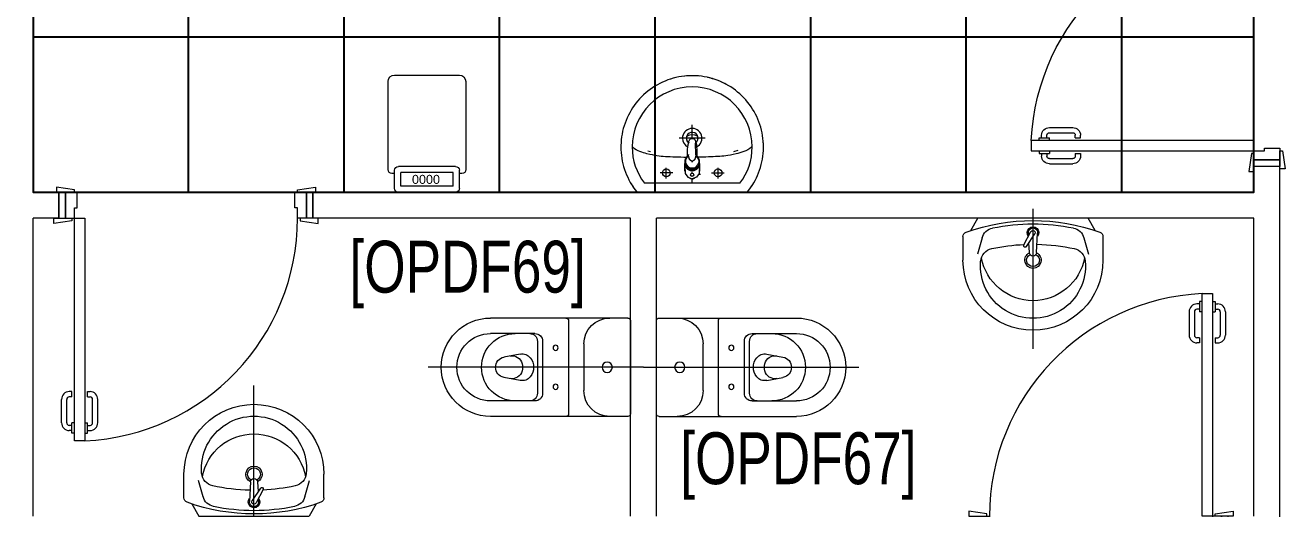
# Model space of a CAD drawing. Extents: x -509638 to 57327, y -29287 to 19916.
# Drawn here: x 8366 to 13206, y 3888 to 5755 of the extents above; entities that cross this region are included whole.
import ezdxf
from ezdxf import colors
from ezdxf.entities.mleader import LeaderData, LeaderLine
from ezdxf.math import Vec2, Vec3

# ---------------------------------------------------------------- set-up
doc = ezdxf.new("R2010")
doc.units = 0
doc.header["$LTSCALE"] = 0.25
doc.linetypes.add('DASHDOT', pattern=[25.4, 12.7, -6.35, 0, -6.35])
for name, color, linetype, lineweight in [('01-First Floor$0$72_EGR_BASE_TEXT', 252, 'Continuous', 5), ('01-First Floor$0$LOADING', 253, 'Continuous', 5), ('01-First Floor$0$P-SANR-FIXT', 6, 'Continuous', 18), ('01-First Floor$0$P-SANR-FIXT-1', 6, 'Continuous', 13), ('01-First Floor$0$SANIT', 250, 'Continuous', 5), ('01-First Floor$0$Walls', 251, 'Continuous', 5), ('01-First Floor$0$Wooden Joinery', 251, 'Continuous', 5), ('E-LITE-CLNG-CNDT', 6, 'DASHDOT', 35), ('E-POWR-TEXT', 6, 'Continuous', 25)]:
    doc.layers.add(name, color=color, linetype=linetype, lineweight=lineweight)
doc.layers.add('01-First Floor$0$FALSE CEILING', color=251, linetype='Continuous')
doc.styles.add('01-First Floor$0$Standard', font='arial.ttf')
doc.styles.add('01-First Floor$0$X3G_ENTITY_9F38', font='swisscl.ttf', dxfattribs={"height": 0.2})
doc.styles.add('DC_Elc_Romans', font='elc_romans.shx', dxfattribs={"width": 0.7})

# ---------------------------------------------------------------- blocks, each defined once
blk = doc.blocks.new('01-First Floor$0$A$C72370EFE')
at = {"layer": '01-First Floor$0$Wooden Joinery'}
for p, q in [((-0.01, -0.04), (-0.02, -0.04)), ((-0.01, -0.03), (-0.01, -0.07)), ((0, -0.03), (-0.01, -0.03)), ((0.04, -0.03), (0.05, -0.03)), ((0.05, -0.03), (0.05, -0.07)), ((0.05, -0.04), (0.06, -0.04)), ((-0.05, -0.07), (-0.05, -0.16)), ((-0.03, -0.07), (-0.03, -0.16)), ((-0.01, -0.06), (-0.02, -0.06)), ((0, -0.07), (-0.01, -0.07)), ((0.04, -0.07), (0.05, -0.07)), ((0.05, -0.06), (0.06, -0.06)), ((0.07, -0.07), (0.07, -0.16)), ((0.09, -0.07), (0.09, -0.16)), ((-0.01, -0.17), (-0.02, -0.17)), ((-0.01, -0.19), (-0.02, -0.19)), ((-0.01, -0.17), (-0.01, -0.19)), ((0.05, -0.17), (0.06, -0.17)), ((0.05, -0.17), (0.05, -0.19)), ((0.05, -0.19), (0.06, -0.19))]:
    blk.add_line(p, q, dxfattribs=at)
for centre, radius, start, end in [((-0.02, -0.07), 0.03, 90, 180), ((0.06, -0.07), 0.03, 0, 90), ((-0.02, -0.07), 0.01, 90, 180), ((0.06, -0.07), 0.01, 0, 90), ((-0.02, -0.16), 0.03, 180, 270), ((-0.02, -0.16), 0.01, 180, 270), ((0.06, -0.16), 0.01, 270, 0), ((0.06, -0.16), 0.03, 270, 0)]:
    blk.add_arc(centre, radius, start, end, dxfattribs=at)
blk = doc.blocks.new('01-First Floor$0$A$C5DAD61B4')
at = {"layer": '01-First Floor$0$Wooden Joinery'}
for points in [[(80, 959.1), (80, 969.1), (10, 979.1), (10, 959.1)], [(940, 959.1), (940, 969.1), (1010, 979.1), (1010, 959.1)], [(70, 859.1), (70, 849.1), (0, 839.1), (0, 859.1)], [(120, 859.1), (120, 0), (80, 0), (80, 859.1)], [(950, 859.1), (950, 849.1), (1020, 839.1), (1020, 859.1)]]:
    blk.add_lwpolyline(points, close=True, dxfattribs=at)
for points in [[(45, 859.1), (45, 959.1), (20, 959.1), (20, 859.1), (45, 859.1)], [(45, 859.1), (80, 859.1), (80, 899.1), (90, 899.1), (90, 959.1), (45, 959.1), (45, 859.1)], [(975, 859.1), (940, 859.1), (940, 899.1), (930, 899.1), (930, 959.1), (975, 959.1), (975, 859.1)], [(975, 859.1), (975, 959.1), (1000, 959.1), (1000, 859.1), (975, 859.1)]]:
    blk.add_lwpolyline(points, dxfattribs=at)
blk.add_arc((80, 859.1), 860, 272.666, 0, dxfattribs=at)
at = {"layer": '01-First Floor$0$Wooden Joinery', "xscale": 999.9999999998854, "yscale": 999.9999999998854, "zscale": 999.9999999998854, "rotation": 180}
blk.add_blockref('01-First Floor$0$A$C72370EFE', (120, 0), dxfattribs=at)
blk = doc.blocks.new('01-First Floor$0$WC manta')
at = {"layer": '01-First Floor$0$SANIT'}
for p, q in [((-0.13, 0.18), (-0.13, -0.18)), ((-0.12, 0.19), (0.41, 0.19)), ((0.109, 0.18), (0.109, -0.18)), ((0.209, 0.1), (0.209, -0.1)), ((0.229, 0.1), (0.229, -0.1)), ((0.239, 0.13), (0.41, 0.13)), ((0.05, 0.09), (0.05, -0.09)), ((0.2955, 0.051), (0.3581, 0.0393)), ((-0.18, 0), (0.65, 0)), ((0.2955, -0.051), (0.3581, -0.0393)), ((0.239, -0.13), (0.41, -0.13)), ((-0.12, -0.19), (0.41, -0.19))]:
    blk.add_line(p, q, dxfattribs=at)
for centre, radius in [((0.159, 0.0752), 0.01), ((-0.04, 0), 0.02), ((0.159, -0.0753), 0.01)]:
    blk.add_circle(centre, radius, dxfattribs=at)
for centre, radius, start, end in [((-0.12, 0.18), 0.01, 90, 180), ((-0.05, 0.09), 0.1, 0, 90), ((0.119, 0.18), 0.01, 90, 180), ((0.41, 0), 0.19, 270, 90), ((0.239, 0.1), 0.03, 90, 180), ((0.259, 0.1), 0.03, 90, 180), ((0.3147, 0), 0.13, 270, 90), ((0.41, 0), 0.13, 270, 90), ((0.2882, 0.0117), 0.04, 79.4289, 141.525), ((0.3029, 0), 0.0588, 141.525, 218.475), ((0.3454, 0), 0.0588, 166.4176, 193.5824), ((0.3271, 0.0044), 0.04, 79.4289, 166.4176), ((0.3507, 0), 0.04, 280.5711, 79.4289), ((0.2882, -0.0117), 0.04, 218.475, 280.5711), ((0.3271, -0.0044), 0.04, 193.5824, 280.5711), ((-0.05, -0.09), 0.1, 270, 0), ((0.239, -0.1), 0.03, 180, 270), ((0.259, -0.1), 0.03, 180, 270), ((-0.12, -0.18), 0.01, 180, 270), ((0.119, -0.18), 0.01, 180, 270)]:
    blk.add_arc(centre, radius, start, end, dxfattribs=at)
blk = doc.blocks.new('01-First Floor$0$lav-manta 60')
at = {"layer": '01-First Floor$0$SANIT'}
for p, q in [((-0.2658, -0.0529), (-0.2358, 0)), ((-0.2358, 0), (0.2358, 0)), ((0, 0.04), (0, -0.56)), ((0.2658, -0.0529), (0.2358, 0)), ((-0.3, -0.0789), (-0.3, -0.18)), ((-0.2185, -0.0841), (-0.2383, -0.1537)), ((-0.015, -0.1473), (-0.0199, -0.064)), ((0.0274, -0.121), (-0.0078, -0.0673)), ((0.0389, -0.1142), (0.0087, -0.0575)), ((0.015, -0.1473), (0.0174, -0.1057)), ((0.0191, -0.077), (0.0199, -0.064)), ((0.2185, -0.0841), (0.2383, -0.1537)), ((0.3, -0.0789), (0.3, -0.18))]:
    blk.add_line(p, q, dxfattribs=at)
for centre, radius, start, end in [((0, -0.8557), 0.8457, 70.1771, 109.8229), ((-0.1608, -0.1006), 0.06, 101.8086, 164.0794), ((0, -0.8696), 0.8457, 78.1914, 101.8086), ((0, -0.0617), 0.025, 320.7474, 220.368), ((0, -0.0617), 0.02, 353.2671, 186.682), ((0, -0.0617), 0.00966, 25.4127, 215.9577), ((0.1608, -0.1006), 0.06, 15.9206, 78.1914), ((-0.28, -0.0789), 0.02, 109.8229, 180), ((0.28, -0.0789), 0.02, 0, 70.1771), ((-0.1645, -0.189), 0.06, 102.0883, 174.8142), ((0, -0.9572), 0.8457, 91.1572, 102.0883), ((0, -0.18), 0.035, 115.3106, 64.6894), ((0, -0.18), 0.0275, 117.1496, 62.8504), ((0, -0.1473), 0.015, 180, 0), ((0, -0.9572), 0.8457, 88.5486, 88.844), ((0.0332, -0.1176), 0.00666, 210.6852, 30.6852), ((0, -0.9572), 0.8457, 77.9117, 87.4274), ((0.1645, -0.189), 0.06, 5.1858, 77.9117), ((0, -0.18), 0.3, 180, 0), ((0, -0.2039), 0.2252, 174.8142, 5.1858), ((0, -0.1282), 0.2252, 190.6097, 349.3903)]:
    blk.add_arc(centre, radius, start, end, dxfattribs=at)
blk = doc.blocks.new('01-First Floor$0$FP_138-161_A_00_GFL_-0_080_Einreichung_Grundrisse_100')
at = {"layer": '01-First Floor$0$P-SANR-FIXT'}
blk.add_line((-0.0044, -0.0019), (-0.0045, -0.0021), dxfattribs=at)
at = {"layer": '01-First Floor$0$P-SANR-FIXT', "flags": 128}
blk.add_lwpolyline([(-0.0057, -0.0037), (-0.0058, -0.0039), (-0.006, -0.004)], dxfattribs=at)
blk = doc.blocks.new('01-First Floor$0$FP_139-161_A_00_GFL_-0_080_Einreichung_Grundrisse_100')
at = {"layer": '01-First Floor$0$P-SANR-FIXT'}
blk.add_line((0.0045, -0.0022), (0.0044, -0.002), dxfattribs=at)
at = {"layer": '01-First Floor$0$P-SANR-FIXT', "flags": 128}
blk.add_lwpolyline([(0.006, -0.004), (0.0059, -0.0039), (0.0057, -0.0038)], dxfattribs=at)
blk = doc.blocks.new('01-First Floor$0$IS_Ceraplus_B8204_BIM_BG _1_ - B8204AA - CERAPLUS single lever basin mixer with pop-up waste-V137-161_A_00_GFL_-0_080_Einreichung_Grundrisse_100')
at = {"layer": '01-First Floor$0$P-SANR-FIXT-1'}
h = blk.add_hatch(dxfattribs=at)
h.set_pattern_fill('FP_26', color=256, style=0, pattern_type=2)
h.set_pattern_definition([(225, (0.009, 0), (0.010607, -0.010607), []), (315, (0.009, 0), (0.010607, 0.010607), [])])
h.paths.add_polyline_path([(0.0056, -0.002), (0.0058, -0.0024), (0.0058, -0.0021)])
h.paths.add_polyline_path([(0.007, -0.0039), (0.0088, -0.0045), (0.0084, -0.0043)])
at = {"layer": '01-First Floor$0$LOADING'}
for p, q in [((-0.028, 0), (-0.028, -0.0281)), ((-0.0274, -0.0337), (-0.0271, -0.0392)), ((-0.0262, -0.0282), (-0.0263, -0.0287)), ((0.0263, -0.0287), (0.0262, -0.0282)), ((0.0262, -0.0293), (0.0263, -0.0287)), ((0.0271, -0.0392), (0.0274, -0.0337)), ((0.028, -0.0281), (0.028, 0)), ((-0.0137, -0.0512), (-0.0129, -0.0517)), ((0.0124, -0.052), (0.0133, -0.0515)), ((0.014, -0.0647), (0.0133, -0.1077)), ((0.0185, -0.0618), (0.019, -0.0539)), ((0.019, -0.0539), (0.0188, -0.0561))]:
    blk.add_line(p, q, dxfattribs=at)
at = {"layer": '01-First Floor$0$LOADING', "flags": 128}
for points in [[(-0.0272, -0.0069), (-0.0266, 0.009), (-0.0165, 0.0236), (0, 0.0291)], [(0.0272, -0.0069), (0.0266, 0.009), (0.0165, 0.0236), (0, 0.0291)], [(-0.0271, -0.0393), (-0.027, -0.0403), (-0.0269, -0.0414), (-0.0267, -0.0424), (-0.0265, -0.0434), (-0.0262, -0.0444), (-0.0259, -0.0454), (-0.0255, -0.0464), (-0.0252, -0.0474), (-0.0247, -0.0484), (-0.0243, -0.0493), (-0.0238, -0.0502), (-0.0232, -0.0511), (-0.0226, -0.052), (-0.022, -0.0529), (-0.0214, -0.0537), (-0.0207, -0.0545), (-0.0199, -0.0553), (-0.0192, -0.0561), (-0.0184, -0.0568), (-0.0176, -0.0575), (-0.0173, -0.0577)], [(-0.0176, -0.0568), (-0.0224, -0.0513), (-0.0254, -0.0448), (-0.0264, -0.0376), (-0.0253, -0.0305), (-0.0222, -0.024), (-0.0172, -0.0186), (-0.0109, -0.0147), (-0.0037, -0.0127), (0.0037, -0.0127), (0.0109, -0.0147), (0.0172, -0.0186), (0.0222, -0.024), (0.0253, -0.0305), (0.0264, -0.0376), (0.0254, -0.0448), (0.0224, -0.0513), (0.0176, -0.0568)], [(0.0173, -0.0577), (0.0181, -0.057), (0.0189, -0.0563), (0.0197, -0.0556), (0.0204, -0.0548), (0.0211, -0.054), (0.0218, -0.0532), (0.0224, -0.0523), (0.023, -0.0514), (0.0236, -0.0505), (0.0241, -0.0496), (0.0246, -0.0487), (0.025, -0.0477), (0.0254, -0.0467), (0.0258, -0.0458), (0.0261, -0.0448), (0.0264, -0.0437), (0.0266, -0.0427), (0.0268, -0.0417), (0.027, -0.0407), (0.0271, -0.0396), (0.0271, -0.0393)], [(-0.019, -0.0539), (-0.0185, -0.0615), (-0.0185, -0.0618)], [(-0.0181, -0.0728), (-0.0177, -0.083), (-0.0172, -0.0938)], [(-0.0162, -0.0579), (-0.0156, -0.058), (-0.0151, -0.0581), (-0.0146, -0.0583), (-0.0142, -0.0586), (-0.0139, -0.0588), (-0.0138, -0.0591)], [(-0.0138, -0.0591), (-0.0139, -0.0612), (-0.014, -0.0633)], [(0.0138, -0.0591), (0.0139, -0.0588), (0.0142, -0.0586), (0.0146, -0.0583), (0.0151, -0.0581), (0.0156, -0.058), (0.0162, -0.0579)], [(0.014, -0.0633), (0.0139, -0.0612), (0.0138, -0.0591)], [(0.0171, -0.0578), (0.0174, -0.0575), (0.0176, -0.0568)], [(0.0172, -0.0938), (0.0177, -0.083), (0.0181, -0.0728)], [(0.0184, -0.0651), (0.0184, -0.0652), (0.0184, -0.0652), (0.0184, -0.0652), (0.0184, -0.0654), (0.0184, -0.0655)], [(-0.0129, -0.1142), (-0.0124, -0.1161), (-0.0118, -0.1179), (-0.0109, -0.1197), (-0.0098, -0.1214), (-0.0084, -0.123), (-0.0067, -0.1244), (-0.0047, -0.1255), (-0.0025, -0.1263), (0, -0.1266)], [(0, -0.1266), (0.0025, -0.1263), (0.0047, -0.1255), (0.0067, -0.1244), (0.0084, -0.123), (0.0098, -0.1214), (0.0109, -0.1197), (0.0118, -0.1179), (0.0124, -0.1161), (0.0129, -0.1142)]]:
    blk.add_lwpolyline(points, dxfattribs=at)
at = {"layer": '01-First Floor$0$LOADING'}
for centre, radius, start, end in [((0, 0.0135), 0.00603, 0, 180), ((0, 0.0135), 0.00603, 180, 0), ((-0.009, 0), 0.005, 300, 315), ((0.009, 0), 0.005, 225, 240)]:
    blk.add_arc(centre, radius, start, end, dxfattribs=at)
for centre, major_axis, start_param, end_param in [((0, -0.0281), (-0.028, 0), 4.712389, 6.47291), ((0, -0.0321), (0.0275, 0), 3.141823, 3.202701), ((0, -0.0321), (0.0275, 0), 3.239313, 3.439417), ((0, -0.0281), (0.028, 0), 3.371221, 3.483334), ((0, -0.0287), (0.0267, 0), 1.570796, 3.036556), ((0, -0.0287), (0.0263, 0), 2.625648, 2.791756), ((0, -0.0287), (-0.0263, 0), 4.712389, 5.759587), ((0, -0.0281), (0.028, 0), 6.093357, 7.853982), ((0, -0.0287), (0.0267, 0), 0.105099, 1.570796), ((0, -0.0287), (0.0262, 0), 0.523599, 1.570796), ((0, -0.0287), (0.0262, 0), 0.349919, 0.515945), ((0, -0.0287), (0.0267, 0), 6.059374, 6.108652), ((0, -0.0321), (0.0275, 0), 5.985527, 6.185455), ((0, -0.0281), (0.028, 0), 5.94107, 6.05344), ((0, -0.0321), (0.0275, 0), 6.222066, 6.282955), ((0, -0.0312), (0.0248, 0), 4.111947, 4.191073), ((0, -0.0281), (0.028, 0), 4.202431, 4.259552), ((0, -0.0287), (0.0263, 0), 4.169225, 4.2325), ((0, -0.0281), (0.028, 0), 5.172057, 5.222265)]:
    blk.add_ellipse(centre, major_axis=major_axis, ratio=0.961262, start_param=start_param, end_param=end_param, dxfattribs=at)
for points, knots in [([(-0.0215, -0.0162), (-0.0216, -0.0163), (-0.0219, -0.0167), (-0.0227, -0.0177), (-0.0238, -0.0192), (-0.0249, -0.0211), (-0.0258, -0.0231), (-0.0266, -0.0253), (-0.0273, -0.0282), (-0.0275, -0.0305), (-0.0275, -0.0321)], [0.7859035, 0.7859035, 0.7859035, 0.7859035, 0.7916667, 0.8055556, 0.8333333, 0.8611111, 0.8888889, 0.9166667, 0.9444444, 1, 1, 1, 1]), ([(0.021, -0.0157), (0.0208, -0.0154), (0.0203, -0.0149), (0.0192, -0.0139), (0.0177, -0.0127), (0.0161, -0.0117), (0.0148, -0.0109), (0.0138, -0.0104), (0.0127, -0.0099), (0.0113, -0.0093), (0.0087, -0.0084), (0.0048, -0.0075), (0, -0.0071), (-0.0048, -0.0075), (-0.0087, -0.0084), (-0.0113, -0.0093), (-0.0127, -0.0099), (-0.0138, -0.0104), (-0.0148, -0.0109), (-0.0161, -0.0117), (-0.0177, -0.0127), (-0.0191, -0.0139), (-0.0202, -0.0149), (-0.0208, -0.0154), (-0.021, -0.0157)], [0.2222222, 0.2222222, 0.2222222, 0.2222222, 0.2361111, 0.25, 0.2777778, 0.3055556, 0.3194444, 0.3333333, 0.3472222, 0.3611111, 0.3888889, 0.4444444, 0.5, 0.5555556, 0.6111111, 0.6388889, 0.6527778, 0.6666667, 0.6805556, 0.6944444, 0.7222222, 0.75, 0.7638889, 0.7777778, 0.7777778, 0.7777778, 0.7777778]), ([(0, -0.0378), (-0.0005, -0.038), (-0.0012, -0.0384), (-0.0021, -0.0389), (-0.0028, -0.0393), (-0.0035, -0.0397), (-0.0042, -0.04), (-0.0049, -0.0405), (-0.0055, -0.0409), (-0.0061, -0.0414), (-0.0067, -0.0419), (-0.0072, -0.0424), (-0.0078, -0.0429), (-0.0083, -0.0435), (-0.0088, -0.0441), (-0.0092, -0.0446), (-0.0096, -0.0452), (-0.01, -0.0459), (-0.0103, -0.0466), (-0.0105, -0.0472), (-0.0107, -0.0477), (-0.0108, -0.0481), (-0.0109, -0.0484), (-0.0111, -0.0489), (-0.0114, -0.0497), (-0.0118, -0.0509), (-0.0122, -0.0521), (-0.0124, -0.053), (-0.0126, -0.0537), (-0.0128, -0.0544), (-0.0129, -0.0552), (-0.0131, -0.0559), (-0.0132, -0.0566), (-0.0134, -0.0572), (-0.0136, -0.0581), (-0.0137, -0.0587), (-0.0138, -0.0591)], [0, 0, 0, 0, 0.055556, 0.083333, 0.111111, 0.138889, 0.166667, 0.194444, 0.222222, 0.25, 0.277778, 0.305556, 0.333333, 0.361111, 0.388889, 0.416667, 0.444444, 0.472222, 0.5, 0.527778, 0.541667, 0.555556, 0.569444, 0.583333, 0.611111, 0.666667, 0.722222, 0.75, 0.777778, 0.805556, 0.833333, 0.861111, 0.888889, 0.916667, 0.944444, 1, 1, 1, 1]), ([(0, -0.0357), (-0.0006, -0.0357), (-0.0013, -0.0357), (-0.002, -0.0357), (-0.0022, -0.0357)], [0, 0, 0, 0, 0.1, 0.1298359, 0.1298359, 0.1298359, 0.1298359]), ([(0.0022, -0.0357), (0.002, -0.0357), (0.0013, -0.0357), (0.0006, -0.0357), (0, -0.0357)], [0.8701578, 0.8701578, 0.8701578, 0.8701578, 0.9, 1, 1, 1, 1]), ([(0.0138, -0.0591), (0.0137, -0.0587), (0.0136, -0.0581), (0.0134, -0.0572), (0.0132, -0.0566), (0.0131, -0.0559), (0.0129, -0.0552), (0.0128, -0.0544), (0.0126, -0.0537), (0.0124, -0.053), (0.0122, -0.0521), (0.0118, -0.0509), (0.0114, -0.0497), (0.0111, -0.0489), (0.0109, -0.0484), (0.0108, -0.0481), (0.0107, -0.0477), (0.0105, -0.0472), (0.0103, -0.0466), (0.01, -0.0459), (0.0096, -0.0452), (0.0092, -0.0446), (0.0088, -0.0441), (0.0083, -0.0435), (0.0078, -0.0429), (0.0072, -0.0424), (0.0067, -0.0419), (0.0061, -0.0414), (0.0055, -0.0409), (0.0049, -0.0405), (0.0042, -0.04), (0.0035, -0.0397), (0.0028, -0.0393), (0.0021, -0.0389), (0.0012, -0.0384), (0.0005, -0.038), (0, -0.0378)], [0, 0, 0, 0, 0.055556, 0.083333, 0.111111, 0.138889, 0.166667, 0.194444, 0.222222, 0.25, 0.277778, 0.333333, 0.388889, 0.416667, 0.430556, 0.444444, 0.458333, 0.472222, 0.5, 0.527778, 0.555556, 0.583333, 0.611111, 0.638889, 0.666667, 0.694444, 0.722222, 0.75, 0.777778, 0.805556, 0.833333, 0.861111, 0.888889, 0.916667, 0.944444, 1, 1, 1, 1]), ([(0.0275, -0.0321), (0.0275, -0.0305), (0.0273, -0.0282), (0.0266, -0.0253), (0.0258, -0.0231), (0.0249, -0.0211), (0.0238, -0.0192), (0.0227, -0.0177), (0.0219, -0.0167), (0.0216, -0.0163), (0.0215, -0.0162)], [0, 0, 0, 0, 0.0555556, 0.0833333, 0.1111111, 0.1388889, 0.1666667, 0.1944444, 0.2083333, 0.2142181, 0.2142181, 0.2142181, 0.2142181]), ([(-0.0188, -0.0538), (-0.0188, -0.0547), (-0.0186, -0.0582), (-0.0185, -0.0619), (-0.0184, -0.0646)], [0.6724021, 0.6724021, 0.6724021, 0.6724021, 0.75, 1, 1, 1, 1]), ([(-0.0162, -0.0579), (-0.0162, -0.0578), (-0.0163, -0.0578), (-0.0165, -0.0577), (-0.0166, -0.0575), (-0.0167, -0.0574), (-0.0169, -0.0573), (-0.017, -0.0572), (-0.0172, -0.0571), (-0.0173, -0.057), (-0.0175, -0.0569), (-0.0176, -0.0568)], [0, 0, 0, 0, 0.1, 0.2, 0.3, 0.4, 0.5, 0.6, 0.7, 0.8, 1, 1, 1, 1]), ([(-0.0148, -0.0587), (-0.015, -0.0586), (-0.0159, -0.0583), (-0.0167, -0.058), (-0.0172, -0.0578)], [0.8, 0.8, 0.8, 0.8, 0.85, 1, 1, 1, 1]), ([(0.0141, -0.0613), (0.0141, -0.0611), (0.0143, -0.0608), (0.0145, -0.0604), (0.0148, -0.06), (0.0151, -0.0596), (0.0153, -0.0594), (0.0155, -0.0592), (0.0156, -0.059), (0.0158, -0.0588), (0.016, -0.0587), (0.0163, -0.0585), (0.0165, -0.0583), (0.0166, -0.0582)], [0.3333333, 0.3333333, 0.3333333, 0.3333333, 0.4166667, 0.5, 0.5833333, 0.6666667, 0.7083333, 0.75, 0.7916667, 0.8333333, 0.875, 0.9166667, 1, 1, 1, 1]), ([(0.0176, -0.0568), (0.0175, -0.0569), (0.0173, -0.057), (0.0172, -0.0571), (0.017, -0.0572), (0.0169, -0.0573), (0.0167, -0.0574), (0.0166, -0.0575), (0.0165, -0.0577), (0.0163, -0.0578), (0.0162, -0.0578), (0.0162, -0.0579)], [0, 0, 0, 0, 0.2, 0.3, 0.4, 0.5, 0.6, 0.7, 0.8, 0.9, 1, 1, 1, 1]), ([(0.0184, -0.0646), (0.0185, -0.0619), (0.0186, -0.0582), (0.0188, -0.0547), (0.0188, -0.0538)], [0, 0, 0, 0, 0.25, 0.3275586, 0.3275586, 0.3275586, 0.3275586]), ([(-0.0131, -0.1116), (-0.0132, -0.1115), (-0.0135, -0.1109), (-0.0141, -0.1099), (-0.0147, -0.1086), (-0.0153, -0.1072), (-0.0159, -0.1053), (-0.0167, -0.1021), (-0.0171, -0.0992), (-0.0171, -0.0973)], [0.4856715, 0.4856715, 0.4856715, 0.4856715, 0.5, 0.55, 0.6, 0.65, 0.7, 0.8, 1, 1, 1, 1]), ([(-0.0132, -0.1091), (-0.0132, -0.1096), (-0.0132, -0.1103), (-0.0132, -0.1111), (-0.0132, -0.1115), (-0.0132, -0.1118), (-0.0131, -0.1122), (-0.0131, -0.1125), (-0.0131, -0.1128), (-0.0131, -0.1131), (-0.013, -0.1134), (-0.013, -0.1138), (-0.0129, -0.1141), (-0.0129, -0.1142)], [0.2, 0.2, 0.2, 0.2, 0.4, 0.5, 0.55, 0.6, 0.65, 0.7, 0.75, 0.8, 0.85, 0.9, 1, 1, 1, 1]), ([(0.0129, -0.1142), (0.0129, -0.1141), (0.013, -0.1138), (0.013, -0.1134), (0.0131, -0.1131), (0.0131, -0.1128), (0.0131, -0.1125), (0.0131, -0.1122), (0.0132, -0.1118), (0.0132, -0.1115), (0.0132, -0.1111), (0.0132, -0.1103), (0.0132, -0.1096), (0.0132, -0.1091)], [0, 0, 0, 0, 0.1, 0.15, 0.2, 0.25, 0.3, 0.35, 0.4, 0.45, 0.5, 0.6, 0.8, 0.8, 0.8, 0.8]), ([(0.0131, -0.1116), (0.0133, -0.1113), (0.0137, -0.1106), (0.0142, -0.1096), (0.0147, -0.1084), (0.0153, -0.1072), (0.0159, -0.1053), (0.0167, -0.1021), (0.0171, -0.0992), (0.0171, -0.0973)], [-0.5143371, -0.5143371, -0.5143371, -0.5143371, -0.475, -0.4375, -0.4, -0.35, -0.3, -0.2, 0, 0, 0, 0])]:
    blk.add_open_spline(points, degree=3, knots=knots, dxfattribs=at)
for points in [[(-0.0184, -0.0646), (-0.0183, -0.0659), (-0.0182, -0.0684), (-0.0181, -0.0709), (-0.0181, -0.0721)], [(-0.0172, -0.0578), (-0.0171, -0.0578), (-0.0169, -0.058), (-0.0167, -0.0581), (-0.0166, -0.0582)], [(-0.0172, -0.0938), (-0.0172, -0.0944), (-0.0172, -0.0956), (-0.0171, -0.0967), (-0.0171, -0.0973)], [(-0.0162, -0.0579), (-0.0162, -0.0579), (-0.0164, -0.0581), (-0.0165, -0.0582), (-0.0166, -0.0583), (-0.0166, -0.0582), (-0.0166, -0.0582)], [(-0.0166, -0.0582), (-0.0163, -0.0585), (-0.0156, -0.059), (-0.0148, -0.0599), (-0.0142, -0.0609), (-0.0139, -0.0617), (-0.0138, -0.0621)], [(-0.014, -0.0633), (-0.014, -0.0633), (-0.014, -0.0633), (-0.014, -0.0633)], [(-0.014, -0.0646), (-0.014, -0.0644), (-0.014, -0.064), (-0.014, -0.0635), (-0.014, -0.0633)], [(0.014, -0.0633), (0.014, -0.0633), (0.014, -0.0633), (0.014, -0.0633)], [(0.014, -0.0633), (0.014, -0.0635), (0.014, -0.064), (0.014, -0.0644), (0.014, -0.0647)], [(0.0172, -0.0578), (0.0168, -0.0579), (0.0158, -0.0583), (0.0147, -0.0587), (0.0141, -0.059)], [(0.0166, -0.0582), (0.0166, -0.0582), (0.0166, -0.0583), (0.0165, -0.0582), (0.0164, -0.0581), (0.0162, -0.0579), (0.0162, -0.0579)], [(0.0166, -0.0582), (0.0167, -0.0582), (0.0168, -0.0581), (0.0169, -0.058), (0.0169, -0.058)], [(0.0169, -0.058), (0.017, -0.0579), (0.0171, -0.0579), (0.0171, -0.0578)], [(0.0171, -0.0973), (0.0171, -0.0967), (0.0172, -0.0956), (0.0172, -0.0944), (0.0172, -0.0938)], [(0.0181, -0.0721), (0.0181, -0.0709), (0.0182, -0.0684), (0.0183, -0.0659), (0.0184, -0.0646)]]:
    blk.add_open_spline(points, degree=3, dxfattribs=at)
for name in ['01-First Floor$0$FP_138-161_A_00_GFL_-0_080_Einreichung_Grundrisse_100', '01-First Floor$0$FP_139-161_A_00_GFL_-0_080_Einreichung_Grundrisse_100']:
    blk.add_blockref(name, (0, 0), dxfattribs=at)
blk = doc.blocks.new('01-First Floor$0$_100_WB_KER_REN_55x45x18 - _100_WB_KER_REN_55x45x18-V63-161_A_00_GFL_-0_080_Einreichung_Grundrisse_100')
at = {"layer": '01-First Floor$0$LOADING'}
for p, q in [((-0.2075, 0.225), (-0.2075, 0.2227)), ((0.2074, 0.225), (-0.2074, 0.225)), ((0.2075, 0.2227), (0.2075, 0.225)), ((-0.1855, 0.1899), (0.1855, 0.1899)), ((-0.0744, 0.15), (-0.1234, 0.15)), ((-0.1, 0.172), (-0.1, 0.1303)), ((-0.0259, 0.155), (-0.0315, 0.155)), ((0, 0.1899), (0, 0.1724)), ((0, 0.1656), (0, 0.1628)), ((0, 0.1509), (0, 0.1454)), ((0.026, 0.155), (0.0248, 0.155)), ((0.0744, 0.15), (0.1234, 0.15)), ((0.1, 0.172), (0.1, 0.1303)), ((0, 0.1422), (0, 0.1399)), ((-0.1763, 0.0637), (-0.1598, 0.0692)), ((0.1605, 0.0691), (0.1707, 0.0656)), ((-0.05, 0.0161), (0.05, 0.0161)), ((0, 0.0168), (0, -0.0348))]:
    blk.add_line(p, q, dxfattribs=at)
at = {"layer": '01-First Floor$0$LOADING', "flags": 128}
for points in [[(-0.2121, 0.225), (-0.219, 0.2164), (-0.2254, 0.2075), (-0.2316, 0.1983), (-0.2373, 0.189), (-0.2427, 0.1794), (-0.2476, 0.1696), (-0.2522, 0.1596), (-0.2564, 0.1494), (-0.2602, 0.1391), (-0.2635, 0.1286), (-0.2665, 0.118), (-0.269, 0.1073), (-0.271, 0.0965), (-0.2727, 0.0856), (-0.2739, 0.0747), (-0.2747, 0.0637), (-0.275, 0.0527), (-0.275, 0.05)], [(0.275, 0.05), (0.2748, 0.061), (0.2741, 0.072), (0.273, 0.0829), (0.2715, 0.0938), (0.2695, 0.1046), (0.2671, 0.1154), (0.2643, 0.126), (0.261, 0.1365), (0.2574, 0.1469), (0.2533, 0.1571), (0.2488, 0.1671), (0.2439, 0.177), (0.2387, 0.1866), (0.233, 0.1961), (0.227, 0.2053), (0.2206, 0.2142), (0.2138, 0.2229), (0.2121, 0.225)], [(-0.275, 0.05), (-0.2748, 0.039), (-0.2741, 0.028), (-0.273, 0.0171), (-0.2715, 0.0062), (-0.2695, -0.0046), (-0.2671, -0.0154), (-0.2643, -0.026), (-0.261, -0.0365), (-0.2574, -0.0469), (-0.2533, -0.0571), (-0.2488, -0.0671), (-0.2439, -0.077), (-0.2387, -0.0866), (-0.233, -0.0961), (-0.227, -0.1053), (-0.2206, -0.1142), (-0.2138, -0.1229), (-0.2067, -0.1313), (-0.1993, -0.1395), (-0.1916, -0.1473), (-0.1836, -0.1548), (-0.1752, -0.162), (-0.1666, -0.1688), (-0.1577, -0.1753), (-0.1486, -0.1814), (-0.1392, -0.1872), (-0.1296, -0.1925), (-0.1198, -0.1975), (-0.1098, -0.2021), (-0.0996, -0.2063), (-0.0893, -0.2101), (-0.0788, -0.2135), (-0.0682, -0.2164), (-0.0575, -0.2189), (-0.0467, -0.221), (-0.0359, -0.2227), (-0.0249, -0.2239), (-0.014, -0.2246), (-0.003, -0.225), (0.008, -0.2249), (0.019, -0.2243), (0.03, -0.2234), (0.0409, -0.2219), (0.0517, -0.2201), (0.0625, -0.2178), (0.0731, -0.2151), (0.0837, -0.212), (0.0941, -0.2084), (0.1043, -0.2044), (0.1144, -0.2001), (0.1243, -0.1953), (0.1341, -0.1901), (0.1436, -0.1846), (0.1528, -0.1786), (0.1618, -0.1723), (0.1706, -0.1657), (0.1791, -0.1587), (0.1873, -0.1514), (0.1952, -0.1437), (0.2028, -0.1358), (0.21, -0.1275), (0.217, -0.119), (0.2236, -0.1101), (0.2298, -0.1011), (0.2356, -0.0918), (0.2411, -0.0822), (0.2462, -0.0725), (0.2509, -0.0625), (0.2552, -0.0524), (0.2591, -0.0421), (0.2626, -0.0317), (0.2656, -0.0211), (0.2683, -0.0104), (0.2705, 0.0003), (0.2722, 0.0112), (0.2736, 0.0221), (0.2745, 0.0331), (0.2749, 0.0441), (0.275, 0.05)]]:
    blk.add_lwpolyline(points, dxfattribs=at)
at = {"layer": '01-First Floor$0$LOADING'}
for centre in [(-0.1, 0.15), (0.1, 0.15)]:
    blk.add_circle(centre, 0.015, dxfattribs=at)
for centre, radius, start, end in [((0, 0.05), 0.275, 145.9324, 150.3591), ((0, 0.05), 0.275, 140.4788, 141.2381), ((0, 0.05), 0.275, 38.7619, 39.5212), ((0, 0.05), 0.275, 29.6409, 34.0676), ((0, 0.05), 0.2315, 142.8209, 180), ((0, 0.155), 0.0175, 54.0899, 125.9101), ((0, 0.155), 0.0175, 68.869, 83.8798), ((0, 0.05), 0.2315, 0, 37.1791), ((0, 0.155), 0.0175, 251.9463, 258.2346), ((0, 0.05), 0.275, 180, 183.6225), ((0, 0.05), 0.2315, 180, 0), ((0, 0.0161), 0.0375, 117.1305, 0), ((0, 0.0161), 0.0375, 0, 61.4146), ((0, 0.0161), 0.0225, 129.5025, 0), ((0, 0.0161), 0.0225, 180, 193.3417), ((0, 0.0161), 0.0225, 197.0466, 201.508), ((0, 0.0161), 0.0225, 156.725, 162.0134), ((0, 0.05), 0.047, 243.4433, 296.5567), ((0, 0.0161), 0.0225, 138.0808, 143.3939), ((0, 0.0161), 0.0225, 0, 51.4286), ((0, 0.0161), 0.0225, 36.616, 41.9265), ((0, 0.0161), 0.0225, 17.9887, 23.276), ((0, 0.0161), 0.0225, 338.492, 342.9534), ((0, 0.0161), 0.0225, 346.6583, 0), ((0, 0.05), 0.275, 240, 245.6589), ((0, 0.05), 0.275, 307.6689, 312), ((0, 0.05), 0.275, 252, 257.5535), ((0, 0.05), 0.275, 264, 276), ((0, 0.05), 0.275, 282.9241, 288)]:
    blk.add_arc(centre, radius, start, end, dxfattribs=at)
for points, knots in [([(-0.2074, 0.225), (-0.2078, 0.225), (-0.2086, 0.225), (-0.2095, 0.225), (-0.2102, 0.225), (-0.2106, 0.225), (-0.2109, 0.225), (-0.2111, 0.225), (-0.2114, 0.225), (-0.2116, 0.225), (-0.2118, 0.225), (-0.2119, 0.225), (-0.2119, 0.225)], [-1, -1, -1, -1, -0.8333333, -0.6666667, -0.5833333, -0.5, -0.4583333, -0.4166667, -0.3333333, -0.2916667, -0.25, -0.1666667, -0.1666667, -0.1666667, -0.1666667]), ([(0.2119, 0.225), (0.2119, 0.225), (0.2118, 0.225), (0.2116, 0.225), (0.2114, 0.225), (0.2111, 0.225), (0.2109, 0.225), (0.2106, 0.225), (0.2102, 0.225), (0.2095, 0.225), (0.2086, 0.225), (0.2078, 0.225), (0.2074, 0.225)], [-0.8333333, -0.8333333, -0.8333333, -0.8333333, -0.75, -0.7083333, -0.6666667, -0.5833333, -0.5416667, -0.5, -0.4166667, -0.3333333, -0.1666667, 0, 0, 0, 0]), ([(-0.0037, 0.1721), (-0.0046, 0.1719), (-0.0064, 0.1714), (-0.0081, 0.1705), (-0.009, 0.17)], [0.5653198, 0.5653198, 0.5653198, 0.5653198, 0.6111111, 0.6666667, 0.6666667, 0.6666667, 0.6666667]), ([(0.009, 0.17), (0.0086, 0.1703), (0.0077, 0.1708), (0.0059, 0.1715), (0.0046, 0.1719), (0.0037, 0.1721)], [0.3333333, 0.3333333, 0.3333333, 0.3333333, 0.3611111, 0.3888889, 0.4346482, 0.4346482, 0.4346482, 0.4346482]), ([(-0.2294, 0.0509), (-0.2103, 0.066), (-0.1431, 0.0839), (-0.1084, 0.0863), (-0.0496, 0.0893), (-0.0206, 0.0899)], [0.0392191, 0.0392191, 0.0392191, 0.0392191, 0.1715289, 0.4228457, 0.6475389, 0.6475389, 0.6475389, 0.6475389]), ([(0.0209, 0.0903), (0.0512, 0.0901), (0.1113, 0.0879), (0.1514, 0.0828), (0.2115, 0.0665), (0.2292, 0.052)], [0.7533082, 0.7533082, 0.7533082, 0.7533082, 0.9865548, 1.235629, 1.3638988, 1.3638988, 1.3638988, 1.3638988]), ([(-0.0141, 0.0337), (-0.0162, 0.0319), (-0.0207, 0.0267), (-0.0225, 0.02), (-0.0225, 0.0161)], [0.7144203, 0.7144203, 0.7144203, 0.7144203, 0.8333333, 1, 1, 1, 1]), ([(0.0225, 0.0161), (0.0225, 0.0187), (0.0216, 0.0239), (0.0182, 0.0298), (0.0152, 0.0327), (0.0141, 0.0337)], [0, 0, 0, 0, 0.1111111, 0.2222222, 0.285568, 0.285568, 0.285568, 0.285568])]:
    blk.add_open_spline(points, degree=3, knots=knots, dxfattribs=at)
for points in [[(-0.2075, 0.2227), (-0.2075, 0.2231), (-0.2075, 0.2235), (-0.2075, 0.2239)], [(0.2075, 0.2239), (0.2075, 0.2235), (0.2075, 0.2231), (0.2075, 0.2227)], [(-0.1852, 0.1899), (-0.1853, 0.1899), (-0.1854, 0.1899), (-0.1855, 0.1899)], [(-0.0009, 0.1725), (-0.0013, 0.1725), (-0.0018, 0.1724), (-0.0022, 0.1724)], [(0.0022, 0.1724), (0.0018, 0.1724), (0.0013, 0.1725), (0.0009, 0.1725)], [(0.1855, 0.1899), (0.1854, 0.1899), (0.1853, 0.1899), (0.1852, 0.1899)], [(-0.0225, 0.0161), (-0.0225, 0.0147), (-0.0222, 0.012), (-0.0215, 0.0093), (-0.021, 0.008)], [(0.021, 0.008), (0.0215, 0.0093), (0.0222, 0.012), (0.0225, 0.0147), (0.0225, 0.0161)]]:
    blk.add_open_spline(points, degree=3, dxfattribs=at)
at = {"layer": '01-First Floor$0$LOADING', "xscale": -1, "rotation": 5.088887490341627e-12}
blk.add_blockref('01-First Floor$0$IS_Ceraplus_B8204_BIM_BG _1_ - B8204AA - CERAPLUS single lever basin mixer with pop-up waste-V137-161_A_00_GFL_-0_080_Einreichung_Grundrisse_100', (0, 0.1434), dxfattribs=at)
blk = doc.blocks.new('01-First Floor$0$HF13461A-P')
at = {"layer": '01-First Floor$0$LOADING'}
for p, q in [((0.2579, 0.4503), (0.0379, 0.4503)), ((0.0229, 0.4353), (0.0229, 0.3653)), ((0.2493, 0.4266), (0.0466, 0.4266)), ((0.0466, 0.4266), (0.0466, 0.3739)), ((0.2493, 0.4266), (0.2493, 0.3739)), ((0.2729, 0.4353), (0.2729, 0.3653)), ((-0.0021, 0.3628), (-0.0021, 0.0228)), ((0.0229, 0.3778), (0.0129, 0.3778)), ((0.2579, 0.3503), (0.0379, 0.3503)), ((0.2493, 0.3739), (0.0466, 0.3739)), ((0.2829, 0.3778), (0.2729, 0.3778)), ((0.2979, 0.0228), (0.2979, 0.3628)), ((0.0229, -0.0022), (0.2729, -0.0022))]:
    blk.add_line(p, q, dxfattribs=at)
for centre, radius, start, end in [((0.0379, 0.4353), 0.015, 90, 180), ((0.2579, 0.4353), 0.015, 0, 90), ((0.0129, 0.3628), 0.015, 90, 180), ((0.0379, 0.3653), 0.015, 180, 270), ((0.2579, 0.3653), 0.015, 270, 0), ((0.2829, 0.3628), 0.015, 0, 90), ((0.0229, 0.0228), 0.025, 180, 270), ((0.2729, 0.0228), 0.025, 270, 0)]:
    blk.add_arc(centre, radius, start, end, dxfattribs=at)
at = {"layer": '01-First Floor$0$LOADING', "style": '01-First Floor$0$Standard'}
blk.add_text('0000', height=0.03477, dxfattribs=at).set_placement((0.0901, 0.3829))
blk = doc.blocks.new('01-First Floor')
at = {"layer": '01-First Floor$0$FALSE CEILING', "linetype": 'Continuous'}
for p, q in [((8996.4, 5110), (8996.4, 8553.5)), ((9596.4, 5110), (9596.4, 8553.5)), ((10196.4, 5110), (10196.4, 8553.5)), ((10796.4, 5110), (10796.4, 8553.5)), ((11396.4, 5110), (11396.4, 8553.5)), ((11996.4, 5110), (11996.4, 8553.5)), ((12596.4, 5110), (12596.4, 8553.5)), ((8396.4, 5710), (13106, 5710))]:
    blk.add_line(p, q, dxfattribs=at)
at = {"layer": '01-First Floor$0$FALSE CEILING'}
blk.add_lwpolyline([(13106, 8553.5), (8396.4, 8553.5), (8396.4, 5110), (13106, 5110)], close=True, dxfattribs=at)
at = {"layer": '01-First Floor$0$Walls'}
for p, q in [((8396.4, 5110), (8396.4, 8610)), ((13106, 5110), (13106, 5210)), ((13206, 5210), (13106, 5210)), ((13206, 1640), (13206, 5210)), ((8496.4, 5110), (8396.4, 5110)), ((8496.4, 5010), (8496.4, 5110)), ((9476.4, 5010), (9476.4, 5110)), ((13106, 5110), (9476.4, 5110)), ((8396.4, 3860), (8396.4, 5010)), ((8496.4, 5010), (8396.4, 5010)), ((10701.2, 5010), (9476.4, 5010)), ((10701.2, 3860), (10701.2, 5010)), ((13106, 5010), (10801.2, 5010)), ((10801.2, 3860), (10801.2, 5010)), ((13106, 3860), (13106, 5010))]:
    blk.add_line(p, q, dxfattribs=at)
at = {"layer": '01-First Floor$0$LOADING', "lineweight": 0, "xscale": -1000, "yscale": 1000, "zscale": 1000, "rotation": 180}
blk.add_blockref('01-First Floor$0$HF13461A-P', (9768, 5560.3, -0.1), dxfattribs=at)
at = {"layer": '01-First Floor$0$LOADING', "xscale": 1000, "yscale": 1000, "zscale": 1000, "rotation": 180}
blk.add_blockref('01-First Floor$0$_100_WB_KER_REN_55x45x18 - _100_WB_KER_REN_55x45x18-V63-161_A_00_GFL_-0_080_Einreichung_Grundrisse_100', (10939, 5335, -0.1), dxfattribs=at)
at = {"layer": '01-First Floor$0$SANIT'}
for name, p, xscale, yscale, zscale in [('01-First Floor$0$lav-manta 60', (12253.6, 5010), -900.000000000201, 900.000000000201, 900.000000000201), ('01-First Floor$0$WC manta', (10571.2, 4435), -999.9999999999995, 999.9999999999995, 999.9999999999995)]:
    blk.add_blockref(name, p, dxfattribs=dict(at, xscale=xscale, yscale=yscale, zscale=zscale))
at = {"layer": '01-First Floor$0$SANIT', "rotation": 180}
for name, p, xscale, yscale, zscale in [('01-First Floor$0$WC manta', (10931.2, 4435), -999.9999999999995, 999.9999999999995, 999.9999999999995), ('01-First Floor$0$lav-manta 60', (9248.8, 3860), -900.000000000201, 900.000000000201, 900.000000000201)]:
    blk.add_blockref(name, p, dxfattribs=dict(at, xscale=xscale, yscale=yscale, zscale=zscale))
at = {"layer": '01-First Floor$0$Wooden Joinery', "xscale": -1, "rotation": 270}
blk.add_blockref('01-First Floor$0$A$C5DAD61B4', (12246.9, 5190), dxfattribs=at)
at = {"layer": '01-First Floor$0$Wooden Joinery'}
blk.add_blockref('01-First Floor$0$A$C5DAD61B4', (8476.4, 4150.9), dxfattribs=at)
at = {"layer": '01-First Floor$0$Wooden Joinery', "rotation": 180}
blk.add_blockref('01-First Floor$0$A$C5DAD61B4', (13026, 4719.1), dxfattribs=at)
at = {"layer": '01-First Floor$0$72_EGR_BASE_TEXT', "char_height": 200, "attachment_point": 2, "style": '01-First Floor$0$X3G_ENTITY_9F38'}
for s, insert in [('[OPDF69]', (10072.8, 4923.1)), ('[OPDF67]', (11348.6, 4183.9))]:
    blk.add_mtext(s, dxfattribs=dict(at, insert=insert))

msp = doc.modelspace()

# ---------------------------------------------------------------- block references
at = {"layer": 'E-LITE-CLNG-CNDT'}
msp.add_blockref('01-First Floor', (0, 0), dxfattribs=at)

# ---------------------------------------------------------------- leaders
at = {"layer": 'E-POWR-TEXT'}
ml = msp.add_multileader_mtext('Standard', dxfattribs=at)
ml.set_content('CABLE TRAY  FOR POWER \\PFEEDER AND HOME RUN', color=256, style='DC_Elc_Romans')
ml.set_leader_properties(color=45)
ml.build(insert=Vec2(0, 0))
ml.multileader.update_dxf_attribs({"dogleg_length": 2, "arrow_head_size": 200, "scale": 100})
ctx = ml.context
ctx.base_point, ctx.scale, ctx.char_height, ctx.arrow_head_size, ctx.landing_gap_size, ctx.plane_origin = Vec3(16549.3, 11855.7), 100, 200, 200, 200, Vec3(22780.5, 11669.5)
ctx.text_align_type = 2
notes = []
notes.append((ctx, [(1, (1, 1, 0), (19820.7, 11855.7), (-1, 0), 84.7, [(2, [(23365.6, 3890)], 0, [])])]))
ctx.mtext.insert, ctx.mtext.width, ctx.mtext.alignment, ctx.mtext.flow_direction = Vec3(19536, 11955.7), 5291.736, 3, 5
for ctx, leaders in notes:
    for number, flags, end, landing, length, lines in leaders:
        leader = LeaderData()
        leader.index, (leader.has_last_leader_line, leader.has_dogleg_vector, leader.attachment_direction) = number, flags
        leader.last_leader_point, leader.dogleg_vector, leader.dogleg_length = Vec3(end), Vec3(landing), length
        for number, points, colour, breaks in lines:
            line = LeaderLine()
            line.index, line.vertices, line.color, line.breaks = number, Vec3.list(points), colors.encode_raw_color(colour), breaks
            leader.lines.append(line)
        ctx.leaders.append(leader)

doc.saveas('drawing.dxf')
